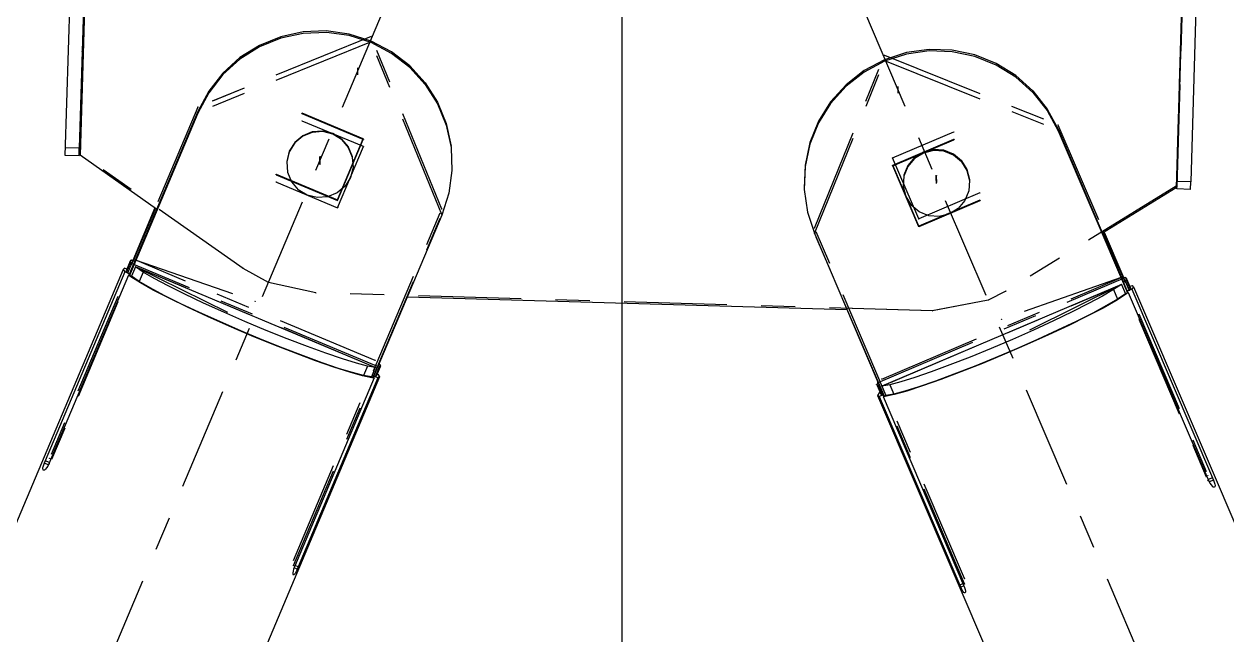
# Model space of a CAD drawing. Header units: millimetres. Extents: x 2368 to 8313, y 7493 to 11698.
# Drawn here: x 5527.13 to 5562.24, y 11425.79 to 11443.61 of the extents above; entities that cross this region are included whole.
import ezdxf

# ---------------------------------------------------------------- set-up
doc = ezdxf.new("R2010")
doc.units = ezdxf.units.MM
for name, pattern in [('CENTER', [50.8, 31.75, -6.35, 6.35, -6.35]), ('XKITLINE00', [0]), ('XKITLINE02', [4, 2, -2]), ('XKITLINE03', [6, 3, -1, 1, -1])]:
    doc.linetypes.add(name, pattern=pattern)

msp = doc.modelspace()

# ---------------------------------------------------------------- linework, layer by layer
at = {"color": 6, "linetype": 'CENTER'}
msp.add_line((5544.5882, 10907.5139), (5544.5882, 11495.735), dxfattribs=at)
at = {"color": 8, "linetype": 'XKITLINE03'}
for p, q in [((5544.5881, 11460.5251), (5380.5882, 11072.0118)), ((5544.5882, 11460.5251), (5380.5882, 11072.0118)), ((5708.5882, 11077.119), (5544.5881, 11460.5251)), ((5708.5882, 11077.119), (5544.5882, 11460.5251)), ((5529.011, 11448.7874), (5528.8307, 11442.8156)), ((5529.011, 11448.7874), (5528.8307, 11442.8156)), ((5561.0464, 11447.8202), (5560.8661, 11441.8484)), ((5561.0464, 11447.8202), (5560.8661, 11441.8484)), ((5560.9347, 11444.8536), (5560.7544, 11438.8808)), ((5560.9348, 11444.8536), (5560.7544, 11438.8808)), ((5537.2609, 11443.2466), (5532.2066, 11441.1921)), ((5537.261, 11443.2466), (5532.2067, 11441.1921)), ((5537.2633, 11443.0931), (5532.209, 11441.0385)), ((5537.2634, 11443.0931), (5532.2091, 11441.0385)), ((5539.3232, 11438.2132), (5537.2609, 11443.2466)), ((5539.3233, 11438.2132), (5537.261, 11443.2466)), ((5539.3256, 11438.0597), (5537.2633, 11443.0931)), ((5539.3257, 11438.0597), (5537.2634, 11443.0931)), ((5528.8307, 11442.8156), (5528.7403, 11439.8244)), ((5528.8307, 11442.8156), (5528.7404, 11439.8244)), ((5550.2047, 11437.6592), (5552.2432, 11442.7027)), ((5550.2048, 11437.6592), (5552.2433, 11442.7027)), ((5552.2432, 11442.7027), (5557.3072, 11440.6732)), ((5552.2433, 11442.7027), (5557.3073, 11440.6732)), ((5550.2071, 11437.5056), (5552.2456, 11442.5492)), ((5550.2072, 11437.5056), (5552.2457, 11442.5492)), ((5552.2456, 11442.5492), (5557.3096, 11440.5196)), ((5552.2457, 11442.5492), (5557.3097, 11440.5196)), ((5560.8661, 11441.8484), (5560.7757, 11438.8572)), ((5560.8661, 11441.8484), (5560.7758, 11438.8572)), ((5532.2066, 11441.1921), (5527.8814, 11430.9458)), ((5532.2067, 11441.1921), (5527.8815, 11430.9458)), ((5532.209, 11441.0385), (5527.8838, 11430.7923)), ((5532.2091, 11441.0385), (5527.8839, 11430.7923)), ((5537.0344, 11440.2632), (5535.246, 11441.0118)), ((5537.0344, 11440.2632), (5535.2461, 11441.0118)), ((5537.0346, 11440.2488), (5535.2462, 11440.9973)), ((5537.0347, 11440.2488), (5535.2463, 11440.9973)), ((5537.0379, 11440.0356), (5535.2495, 11440.7842)), ((5537.038, 11440.0356), (5535.2496, 11440.7842)), ((5557.3072, 11440.6732), (5561.6808, 11430.4484)), ((5557.3073, 11440.6732), (5561.6809, 11430.4484)), ((5536.2825, 11438.482), (5537.0344, 11440.2632)), ((5536.2826, 11438.482), (5537.0344, 11440.2632)), ((5536.2827, 11438.4676), (5537.0346, 11440.2488)), ((5536.2828, 11438.4676), (5537.0347, 11440.2488)), ((5552.4829, 11439.706), (5554.2678, 11440.4634)), ((5552.483, 11439.706), (5554.2678, 11440.4634)), ((5552.4863, 11439.4929), (5554.2712, 11440.2503)), ((5552.4863, 11439.4929), (5554.2711, 11440.2503)), ((5552.4865, 11439.4784), (5554.2713, 11440.2358)), ((5552.4866, 11439.4784), (5554.2714, 11440.2358)), ((5557.3096, 11440.5196), (5561.6832, 11430.2949)), ((5557.3097, 11440.5196), (5561.6832, 11430.2949)), ((5536.286, 11438.2545), (5537.0379, 11440.0356)), ((5536.2861, 11438.2545), (5537.038, 11440.0356)), ((5533.528, 11436.4783), (5528.7689, 11439.8345)), ((5533.5281, 11436.4783), (5528.7689, 11439.8345)), ((5535.7677, 11439.5265), (5535.7646, 11439.7252)), ((5535.7677, 11439.5265), (5535.7647, 11439.7252)), ((5553.2432, 11437.9286), (5552.4829, 11439.706)), ((5553.2433, 11437.9286), (5552.483, 11439.706)), ((5534.4941, 11439.2306), (5536.2825, 11438.482)), ((5534.4942, 11439.2306), (5536.2826, 11438.482)), ((5534.4943, 11439.2162), (5536.2827, 11438.4676)), ((5534.4944, 11439.2162), (5536.2828, 11438.4676)), ((5553.2466, 11437.7154), (5552.4863, 11439.4929)), ((5553.2465, 11437.7154), (5552.4863, 11439.4929)), ((5553.2468, 11437.701), (5552.4865, 11439.4784)), ((5553.2468, 11437.701), (5552.4866, 11439.4784)), ((5553.7556, 11439.1888), (5553.7587, 11438.9901)), ((5553.7557, 11439.1888), (5553.7588, 11438.9901)), ((5534.4977, 11439.003), (5536.2861, 11438.2545)), ((5534.4977, 11439.003), (5536.286, 11438.2545)), ((5560.7544, 11438.8808), (5555.7878, 11435.8204)), ((5560.7544, 11438.8808), (5555.7879, 11435.8204)), ((5555.028, 11438.686), (5553.2432, 11437.9286)), ((5555.0281, 11438.686), (5553.2433, 11437.9286)), ((5555.0314, 11438.4728), (5553.2465, 11437.7154)), ((5555.0314, 11438.4728), (5553.2466, 11437.7154)), ((5555.0317, 11438.4584), (5553.2468, 11437.701)), ((5555.0316, 11438.4584), (5553.2468, 11437.701)), ((5534.9981, 11427.9669), (5539.3232, 11438.2132)), ((5534.9981, 11427.9669), (5539.3233, 11438.2132)), ((5535.0005, 11427.8134), (5539.3256, 11438.0597)), ((5535.0005, 11427.8134), (5539.3257, 11438.0597)), ((5554.5783, 11427.4344), (5550.2047, 11437.6592)), ((5554.5784, 11427.4344), (5550.2048, 11437.6592)), ((5554.5807, 11427.2809), (5550.2071, 11437.5056)), ((5554.5808, 11427.2809), (5550.2072, 11437.5056)), ((5530.2321, 11436.6918), (5530.2709, 11436.7276)), ((5530.2322, 11436.6918), (5530.2709, 11436.7276)), ((5537.3823, 11433.7994), (5530.3797, 11436.7305)), ((5530.3797, 11436.7305), (5533.877, 11435.5214)), ((5537.3823, 11433.7994), (5530.3798, 11436.7305)), ((5530.3798, 11436.7305), (5533.8771, 11435.5214)), ((5530.2725, 11436.6228), (5530.2321, 11436.6918)), ((5530.2726, 11436.6228), (5530.2322, 11436.6918)), ((5537.4945, 11433.5999), (5530.2725, 11436.6228)), ((5537.4945, 11433.5999), (5530.2726, 11436.6228)), ((5537.3854, 11433.5971), (5530.3829, 11436.5282)), ((5530.3829, 11436.5282), (5533.8881, 11434.8062)), ((5537.3855, 11433.5971), (5530.383, 11436.5282)), ((5530.383, 11436.5282), (5533.8882, 11434.8062)), ((5534.2651, 11436.07), (5533.528, 11436.4783)), ((5534.2652, 11436.07), (5533.5281, 11436.4783)), ((5535.6497, 11435.77), (5534.2651, 11436.07)), ((5535.6498, 11435.77), (5534.2652, 11436.07)), ((5552.0571, 11433.1597), (5559.2647, 11436.2183)), ((5552.0572, 11433.1597), (5559.2647, 11436.2183)), ((5552.1659, 11433.255), (5559.1545, 11436.2207)), ((5552.166, 11433.255), (5559.1546, 11436.2207)), ((5552.1691, 11433.0527), (5559.1577, 11436.0184)), ((5552.1691, 11433.0527), (5559.1577, 11436.0184)), ((5559.1545, 11436.2207), (5555.6562, 11434.9943)), ((5559.1546, 11436.2207), (5555.6563, 11434.9943)), ((5559.1577, 11436.0184), (5555.6673, 11434.2791)), ((5559.1577, 11436.0184), (5555.6674, 11434.2791)), ((5559.2647, 11436.2183), (5559.3051, 11436.1827)), ((5559.2647, 11436.2183), (5559.305, 11436.1827)), ((5559.305, 11436.1827), (5559.2663, 11436.1136)), ((5559.3051, 11436.1827), (5559.2664, 11436.1136)), ((5553.6411, 11435.2469), (5535.6497, 11435.77)), ((5553.6412, 11435.2469), (5535.6498, 11435.77)), ((5555.7878, 11435.8204), (5555.2698, 11435.5531)), ((5555.7879, 11435.8204), (5555.2699, 11435.5531)), ((5555.2698, 11435.5531), (5553.6411, 11435.2469)), ((5555.2699, 11435.5531), (5553.6412, 11435.2469)), ((5537.4929, 11433.7047), (5537.5332, 11433.6358)), ((5537.4929, 11433.7047), (5537.5331, 11433.6358)), ((5537.5332, 11433.6358), (5537.4945, 11433.5999)), ((5537.5331, 11433.6358), (5537.4945, 11433.5999)), ((5552.0186, 11433.0906), (5552.0572, 11433.1597)), ((5552.0186, 11433.0906), (5552.0571, 11433.1597)), ((5552.0588, 11433.0549), (5552.0186, 11433.0906)), ((5552.0587, 11433.0549), (5552.0186, 11433.0906))]:
    msp.add_line(p, q, dxfattribs=at)
at = {"color": 8, "linetype": 'XKITLINE00'}
for p, q in [((5528.3389, 11439.781), (5528.5231, 11445.8815)), ((5528.9229, 11445.8694), (5528.7454, 11439.9882)), ((5528.9184, 11444.857), (5528.7682, 11439.8797)), ((5528.9185, 11444.857), (5528.7682, 11439.8797)), ((5560.7741, 11438.8017), (5560.9583, 11444.9022)), ((5561.3582, 11444.8901), (5561.1806, 11439.0089)), ((5528.9199, 11444.7667), (5528.7696, 11439.7894)), ((5560.9054, 11443.813), (5560.7551, 11438.8356)), ((5535.2835, 11443.3856), (5534.6258, 11443.2439)), ((5535.9558, 11443.4114), (5535.2835, 11443.3856)), ((5536.6224, 11443.3205), (5535.9558, 11443.4114)), ((5534.6258, 11443.2439), (5534.0028, 11442.9907)), ((5534.6265, 11443.1988), (5534.0035, 11442.9455)), ((5535.2842, 11443.3404), (5534.6265, 11443.1988)), ((5535.9565, 11443.3662), (5535.2842, 11443.3404)), ((5536.6231, 11443.2753), (5535.9565, 11443.3662)), ((5537.263, 11443.1157), (5536.6224, 11443.3205)), ((5537.2637, 11443.0705), (5536.6231, 11443.2753)), ((5537.8582, 11442.8032), (5537.263, 11443.1157)), ((5537.8589, 11442.758), (5537.2637, 11443.0705)), ((5534.0028, 11442.9907), (5533.4334, 11442.6336)), ((5534.0035, 11442.9455), (5533.4342, 11442.5884)), ((5538.3898, 11442.3925), (5537.8582, 11442.8032)), ((5538.3905, 11442.3474), (5537.8589, 11442.758)), ((5552.885, 11442.7797), (5552.2453, 11442.5718)), ((5552.8857, 11442.7346), (5552.246, 11442.5266)), ((5553.5512, 11442.8739), (5552.885, 11442.7797)), ((5553.5519, 11442.8287), (5552.8857, 11442.7346)), ((5554.2236, 11442.8514), (5553.5512, 11442.8739)), ((5554.2243, 11442.8063), (5553.5519, 11442.8287)), ((5554.8819, 11442.713), (5554.2236, 11442.8514)), ((5554.8826, 11442.6679), (5554.2243, 11442.8063)), ((5555.5061, 11442.4629), (5554.8819, 11442.713)), ((5533.4334, 11442.6336), (5532.935, 11442.1834)), ((5533.4342, 11442.5884), (5532.9357, 11442.1383)), ((5538.3898, 11442.3925), (5538.8418, 11441.8962)), ((5538.3905, 11442.3474), (5538.8425, 11441.851)), ((5552.2453, 11442.5718), (5551.6517, 11442.2563)), ((5552.246, 11442.5266), (5551.6524, 11442.2112)), ((5555.5068, 11442.4177), (5554.8826, 11442.6679)), ((5556.0772, 11442.1086), (5555.5061, 11442.4629)), ((5556.0779, 11442.0634), (5555.5068, 11442.4177)), ((5532.935, 11442.1834), (5532.5226, 11441.6539)), ((5532.9357, 11442.1383), (5532.5233, 11441.6087)), ((5551.6517, 11442.2563), (5551.122, 11441.843)), ((5551.6524, 11442.2112), (5551.1227, 11441.7979)), ((5556.5778, 11441.6609), (5556.0772, 11442.1086)), ((5556.5785, 11441.6158), (5556.0779, 11442.0634)), ((5532.5226, 11441.6539), (5532.2087, 11441.0611)), ((5532.5226, 11441.6539), (5532.5233, 11441.6087)), ((5538.8418, 11441.8962), (5539.2003, 11441.3292)), ((5538.8425, 11441.851), (5539.201, 11441.284)), ((5551.122, 11441.843), (5550.6724, 11441.3444)), ((5551.1227, 11441.7979), (5550.6731, 11441.2993)), ((5556.5778, 11441.6609), (5556.9927, 11441.1334)), ((5532.5233, 11441.6087), (5532.2094, 11441.016)), ((5539.2003, 11441.3292), (5539.4545, 11440.7088)), ((5539.201, 11441.284), (5539.4552, 11440.6636)), ((5550.6724, 11441.3444), (5550.3166, 11440.7757)), ((5550.6731, 11441.2993), (5550.3173, 11440.7305)), ((5556.5785, 11441.6158), (5556.9934, 11441.0883)), ((5532.2087, 11441.0611), (5530.1922, 11436.2839)), ((5532.2094, 11441.016), (5530.2096, 11436.2784)), ((5532.2087, 11441.0611), (5532.2094, 11441.016)), ((5556.9927, 11441.1334), (5556.9934, 11441.0883)), ((5556.9927, 11441.1334), (5557.3093, 11440.5422)), ((5556.9934, 11441.0883), (5557.31, 11440.4971)), ((5539.4545, 11440.7088), (5539.5966, 11440.0538)), ((5539.4552, 11440.6636), (5539.5973, 11440.0087)), ((5550.3166, 11440.7757), (5550.0653, 11440.154)), ((5550.3173, 11440.7305), (5550.066, 11440.1089)), ((5535.2653, 11440.3528), (5535.0335, 11440.1577)), ((5535.2655, 11440.3384), (5535.0337, 11440.1433)), ((5535.5463, 11440.467), (5535.2653, 11440.3528)), ((5535.5465, 11440.4526), (5535.2655, 11440.3384)), ((5535.849, 11440.4892), (5535.5463, 11440.467)), ((5535.8492, 11440.4747), (5535.5465, 11440.4526)), ((5536.1437, 11440.4171), (5535.849, 11440.4892)), ((5536.1439, 11440.4027), (5535.8492, 11440.4747)), ((5536.4016, 11440.2579), (5536.1437, 11440.4171)), ((5536.1437, 11440.4171), (5536.1439, 11440.4027)), ((5536.4018, 11440.2434), (5536.1439, 11440.4027)), ((5536.4016, 11440.2579), (5536.5975, 11440.027)), ((5536.4018, 11440.2434), (5536.5977, 11440.0126)), ((5557.3093, 11440.5422), (5557.31, 11440.4971)), ((5557.3093, 11440.5422), (5559.3486, 11435.7746)), ((5557.31, 11440.4971), (5559.3322, 11435.7695)), ((5528.7454, 11439.9882), (5528.3456, 11440.0003)), ((5528.7387, 11439.7689), (5528.7454, 11439.9882)), ((5528.7682, 11439.8797), (5528.7696, 11439.7894)), ((5528.7723, 11439.8768), (5528.7682, 11439.8797)), ((5528.7682, 11439.8797), (5528.7696, 11439.7894)), ((5528.7723, 11439.8768), (5528.7682, 11439.8797)), ((5534.8736, 11439.9008), (5534.8012, 11439.6073)), ((5534.8738, 11439.8864), (5534.8014, 11439.5929)), ((5535.0335, 11440.1577), (5534.8736, 11439.9008)), ((5534.8736, 11439.9008), (5534.8738, 11439.8864)), ((5535.0337, 11440.1433), (5534.8738, 11439.8864)), ((5536.5975, 11440.027), (5536.7121, 11439.7472)), ((5536.5977, 11440.0126), (5536.7124, 11439.7328)), ((5539.5973, 11440.0087), (5539.6231, 11439.3391)), ((5550.0653, 11440.154), (5549.9263, 11439.4984)), ((5550.066, 11440.1089), (5549.927, 11439.4532)), ((5553.3786, 11439.8788), (5553.1215, 11439.7183)), ((5553.3789, 11439.8643), (5553.1217, 11439.7038)), ((5553.3789, 11439.8643), (5553.1217, 11439.7038)), ((5553.673, 11439.9523), (5553.3786, 11439.8788)), ((5553.3786, 11439.8788), (5553.3789, 11439.8643)), ((5553.6732, 11439.9379), (5553.3789, 11439.8643)), ((5553.6732, 11439.9379), (5553.3789, 11439.8643)), ((5553.3789, 11439.8643), (5553.3791, 11439.8499)), ((5553.6735, 11439.9234), (5553.3791, 11439.8499)), ((5553.9758, 11439.9316), (5553.673, 11439.9523)), ((5553.976, 11439.9172), (5553.6732, 11439.9379)), ((5553.976, 11439.9172), (5553.6732, 11439.9379)), ((5553.9762, 11439.9027), (5553.6735, 11439.9234)), ((5554.2573, 11439.8188), (5553.9758, 11439.9316)), ((5554.2575, 11439.8044), (5553.976, 11439.9172)), ((5554.2575, 11439.8044), (5553.976, 11439.9172)), ((5554.2578, 11439.7899), (5553.9762, 11439.9027)), ((5528.7387, 11439.7689), (5528.3389, 11439.781)), ((5531.0031, 11438.2143), (5528.7696, 11439.7894)), ((5534.8014, 11439.5929), (5534.8236, 11439.2914)), ((5536.7124, 11439.7328), (5536.7346, 11439.4313)), ((5553.1215, 11439.7183), (5552.9267, 11439.4865)), ((5553.1217, 11439.7038), (5552.9269, 11439.472)), ((5553.1217, 11439.7038), (5552.9269, 11439.472)), ((5553.1219, 11439.6894), (5552.9271, 11439.4576)), ((5553.3791, 11439.8499), (5553.1219, 11439.6894)), ((5554.49, 11439.6249), (5554.2573, 11439.8188)), ((5554.4903, 11439.6104), (5554.2575, 11439.8044)), ((5554.4903, 11439.6104), (5554.2575, 11439.8044)), ((5554.4905, 11439.596), (5554.2578, 11439.7899)), ((5554.49, 11439.6249), (5554.6512, 11439.3688)), ((5554.4903, 11439.6104), (5554.6514, 11439.3543)), ((5554.4903, 11439.6104), (5554.6514, 11439.3543)), ((5554.4905, 11439.596), (5554.6516, 11439.3399)), ((5534.8236, 11439.2914), (5534.9382, 11439.0116)), ((5536.7346, 11439.4313), (5536.6622, 11439.1378)), ((5539.6231, 11439.3391), (5539.5318, 11438.6752)), ((5549.9263, 11439.4984), (5549.9036, 11438.8287)), ((5549.927, 11439.4532), (5549.9043, 11438.7835)), ((5552.8138, 11439.1772), (5552.793, 11438.8756)), ((5552.9267, 11439.4865), (5552.8134, 11439.2061)), ((5552.9269, 11439.472), (5552.8136, 11439.1916)), ((5552.9269, 11439.472), (5552.8136, 11439.1916)), ((5552.9271, 11439.4576), (5552.8138, 11439.1772)), ((5554.6512, 11439.3688), (5554.6514, 11439.3543)), ((5554.6512, 11439.3688), (5554.725, 11439.0756)), ((5554.6514, 11439.3543), (5554.6516, 11439.3399)), ((5554.6514, 11439.3543), (5554.7252, 11439.0612)), ((5554.6514, 11439.3543), (5554.7252, 11439.0612)), ((5554.6516, 11439.3399), (5554.7254, 11439.0467)), ((5534.9382, 11439.0116), (5535.1341, 11438.7808)), ((5536.5022, 11438.8809), (5536.2704, 11438.6858)), ((5536.6622, 11439.1378), (5536.5022, 11438.8809)), ((5552.793, 11438.8756), (5552.8668, 11438.5825)), ((5554.7254, 11439.0467), (5554.7046, 11438.7452)), ((5560.7551, 11438.8356), (5558.6088, 11437.513)), ((5561.1806, 11439.0089), (5560.7808, 11439.021)), ((5561.174, 11438.7896), (5561.1806, 11439.0089)), ((5535.392, 11438.6215), (5535.1341, 11438.7808)), ((5535.6868, 11438.5494), (5535.392, 11438.6215)), ((5535.9894, 11438.5716), (5535.6868, 11438.5494)), ((5536.2704, 11438.6858), (5535.9894, 11438.5716)), ((5539.5318, 11438.6752), (5539.3261, 11438.0371)), ((5549.9043, 11438.7835), (5549.9988, 11438.1201)), ((5552.8668, 11438.5825), (5553.028, 11438.3264)), ((5554.5913, 11438.4648), (5554.3965, 11438.233)), ((5554.7046, 11438.7452), (5554.5913, 11438.4648)), ((5561.174, 11438.7896), (5560.7741, 11438.8017)), ((5530.9543, 11438.2487), (5530.3061, 11436.7129)), ((5530.9696, 11438.238), (5530.3229, 11436.7059)), ((5549.9988, 11438.1201), (5550.2076, 11437.4831)), ((5553.2607, 11438.1324), (5553.028, 11438.3264)), ((5553.5422, 11438.0196), (5553.2607, 11438.1324)), ((5554.3965, 11438.233), (5554.1394, 11438.0725)), ((5539.3261, 11438.0371), (5537.3262, 11433.2996)), ((5553.845, 11437.9989), (5553.5422, 11438.0196)), ((5554.1394, 11438.0725), (5553.845, 11437.9989)), ((5550.2076, 11437.4831), (5552.2297, 11432.7555)), ((5558.6412, 11437.533), (5559.2129, 11436.1963)), ((5558.6559, 11437.5421), (5559.2287, 11436.203)), ((5530.2417, 11436.7139), (5530.2322, 11436.6918)), ((5530.2709, 11436.7276), (5530.2417, 11436.7139)), ((5530.3632, 11436.689), (5530.2709, 11436.7276)), ((5530.0237, 11436.455), (5463.6158, 11279.1356)), ((5530.0713, 11436.383), (5527.7459, 11430.8742)), ((5530.0697, 11436.4878), (5530.0237, 11436.455)), ((5530.0237, 11436.455), (5530.0713, 11436.383)), ((5530.1346, 11436.4606), (5530.0697, 11436.4878)), ((5530.2089, 11436.3254), (5530.0713, 11436.383)), ((5530.2322, 11436.6918), (5530.1159, 11436.4164)), ((5530.1159, 11436.4164), (5530.1262, 11436.386)), ((5530.2425, 11436.6614), (5530.1262, 11436.386)), ((5530.1262, 11436.386), (5530.1563, 11436.3474)), ((5530.2726, 11436.6228), (5530.1563, 11436.3474)), ((5530.2322, 11436.6918), (5530.2425, 11436.6614)), ((5530.2425, 11436.6614), (5530.2726, 11436.6228)), ((5530.383, 11436.5282), (5530.2667, 11436.2528)), ((5530.3252, 11436.6008), (5530.2726, 11436.6228)), ((5530.6109, 11436.3762), (5530.383, 11436.5282)), ((5537.3855, 11433.5971), (5530.383, 11436.5282)), ((5530.6109, 11436.3762), (5530.4946, 11436.1008)), ((5530.9345, 11436.1887), (5530.6109, 11436.3762)), ((5530.1846, 11436.2871), (5527.8593, 11430.7783)), ((5530.2089, 11436.3254), (5530.1563, 11436.3474)), ((5530.2514, 11436.2351), (5530.1846, 11436.2871)), ((5530.2667, 11436.2528), (5530.1846, 11436.2871)), ((5530.2093, 11436.2959), (5530.2025, 11436.2796)), ((5530.2093, 11436.2959), (5530.2096, 11436.2784)), ((5530.2673, 11436.2543), (5530.2096, 11436.2784)), ((5530.528, 11436.0617), (5530.2514, 11436.2351)), ((5530.4946, 11436.1008), (5530.2667, 11436.2528)), ((5530.8183, 11435.9133), (5530.4946, 11436.1008)), ((5530.903, 11435.8528), (5530.528, 11436.0617)), ((5531.3444, 11435.9713), (5530.9345, 11436.1887)), ((5559.1577, 11436.0184), (5552.1691, 11433.0527)), ((5559.1577, 11436.0184), (5558.932, 11435.8653)), ((5559.1577, 11436.0184), (5559.2753, 11435.7435)), ((5559.2647, 11436.2183), (5559.1751, 11436.1803)), ((5559.2664, 11436.1136), (5559.2139, 11436.0913)), ((5559.2948, 11436.2048), (5559.2647, 11436.2183)), ((5559.2956, 11436.1523), (5559.2664, 11436.1136)), ((5559.2664, 11436.1136), (5559.384, 11435.8387)), ((5559.2948, 11436.2048), (5559.3051, 11436.1827)), ((5559.3051, 11436.1827), (5559.2956, 11436.1523)), ((5559.2956, 11436.1523), (5559.4132, 11435.8774)), ((5559.3051, 11436.1827), (5559.4227, 11435.9079)), ((5531.2281, 11435.6959), (5530.8183, 11435.9133)), ((5531.365, 11435.6145), (5530.903, 11435.8528)), ((5531.7122, 11435.4548), (5531.2281, 11435.6959)), ((5531.8284, 11435.7302), (5531.3444, 11435.9713)), ((5532.3726, 11435.4726), (5531.8284, 11435.7302)), ((5558.6107, 11435.6762), (5558.2031, 11435.4567)), ((5558.932, 11435.8653), (5558.6107, 11435.6762)), ((5558.932, 11435.8653), (5559.0496, 11435.5904)), ((5559.2799, 11435.718), (5559.0004, 11435.5413)), ((5559.2753, 11435.7435), (5559.0496, 11435.5904)), ((5559.3322, 11435.7695), (5559.2747, 11435.7451)), ((5559.3567, 11435.7781), (5559.2753, 11435.7435)), ((5559.3567, 11435.7781), (5559.2799, 11435.718)), ((5559.4671, 11435.874), (5559.3315, 11435.8164)), ((5559.384, 11435.8387), (5559.3315, 11435.8164)), ((5559.3319, 11435.7869), (5559.3322, 11435.7695)), ((5559.3319, 11435.7869), (5559.339, 11435.7705)), ((5559.3567, 11435.7781), (5561.7081, 11430.2809)), ((5559.4132, 11435.8774), (5559.384, 11435.8387)), ((5559.4692, 11435.9803), (5559.4036, 11435.9525)), ((5559.4227, 11435.9079), (5559.4132, 11435.8774)), ((5559.5146, 11435.9436), (5559.4671, 11435.874)), ((5559.4671, 11435.874), (5561.8185, 11430.3768)), ((5559.5146, 11435.9436), (5559.4692, 11435.9803)), ((5559.5146, 11435.9436), (5625.5956, 11281.4566)), ((5531.9, 11435.3541), (5531.365, 11435.6145)), ((5532.2563, 11435.1972), (5531.7122, 11435.4548)), ((5532.4917, 11435.0796), (5531.9, 11435.3541)), ((5532.9608, 11435.206), (5532.3726, 11435.4726)), ((5551.1524, 11435.2741), (5538.3173, 11435.6473)), ((5558.2031, 11435.4567), (5557.7212, 11435.2133)), ((5558.623, 11435.3288), (5558.1593, 11435.0869)), ((5558.7282, 11435.4013), (5558.3207, 11435.1819)), ((5559.0004, 11435.5413), (5558.623, 11435.3288)), ((5559.0496, 11435.5904), (5558.7282, 11435.4013)), ((5532.8446, 11434.9306), (5532.2563, 11435.1972)), ((5533.1221, 11434.7993), (5532.4917, 11435.0796)), ((5533.5761, 11434.9381), (5532.9608, 11435.206)), ((5557.1791, 11434.953), (5556.5926, 11434.6835)), ((5557.7212, 11435.2133), (5557.1791, 11434.953)), ((5558.1593, 11435.0869), (5557.6232, 11434.823)), ((5558.3207, 11435.1819), (5557.8388, 11434.9385)), ((5533.4598, 11434.6627), (5532.8446, 11434.9306)), ((5533.7721, 11434.5217), (5533.1221, 11434.7993)), ((5534.084, 11434.4014), (5533.4598, 11434.6627)), ((5534.2003, 11434.6768), (5533.5761, 11434.9381)), ((5534.8152, 11434.4298), (5534.2003, 11434.6768)), ((5556.5926, 11434.6835), (5555.9789, 11434.4125)), ((5557.2967, 11434.6782), (5556.7102, 11434.4086)), ((5557.6232, 11434.823), (5557.0311, 11434.545)), ((5557.8388, 11434.9385), (5557.2967, 11434.6782)), ((5534.4219, 11434.2552), (5533.7721, 11434.5217)), ((5534.699, 11434.1544), (5534.084, 11434.4014)), ((5535.0518, 11434.008), (5534.4219, 11434.2552)), ((5535.4029, 11434.2042), (5534.8152, 11434.4298)), ((5555.9789, 11434.4125), (5555.3559, 11434.1482)), ((5556.401, 11434.2615), (5555.7519, 11433.9811)), ((5556.7102, 11434.4086), (5556.0965, 11434.1377)), ((5557.0311, 11434.545), (5556.401, 11434.2615)), ((5535.2866, 11433.9288), (5534.699, 11434.1544)), ((5535.6427, 11433.7875), (5535.0518, 11434.008)), ((5535.8298, 11433.7313), (5535.2866, 11433.9288)), ((5535.9461, 11434.0067), (5535.4029, 11434.2042)), ((5536.4289, 11433.843), (5535.9461, 11434.0067)), ((5554.7419, 11433.8981), (5554.1548, 11433.6696)), ((5555.3559, 11434.1482), (5554.7419, 11433.8981)), ((5555.7519, 11433.9811), (5555.1038, 11433.7122)), ((5556.0965, 11434.1377), (5555.4735, 11433.8733)), ((5536.1765, 11433.6005), (5535.6427, 11433.7875)), ((5536.3127, 11433.5676), (5535.8298, 11433.7313)), ((5536.6371, 11433.4526), (5536.1765, 11433.6005)), ((5536.7211, 11433.4425), (5536.3127, 11433.5676)), ((5536.8373, 11433.718), (5536.4289, 11433.843)), ((5537.1593, 11433.6352), (5536.8373, 11433.718)), ((5537.1593, 11433.6352), (5537.043, 11433.3597)), ((5537.3855, 11433.5971), (5537.1593, 11433.6352)), ((5537.3855, 11433.5971), (5537.2692, 11433.3217)), ((5537.4945, 11433.5999), (5537.3783, 11433.3245)), ((5537.5237, 11433.6137), (5537.4074, 11433.3382)), ((5537.4945, 11433.5999), (5537.4593, 11433.6147)), ((5537.5237, 11433.6137), (5537.4945, 11433.5999)), ((5537.4957, 11433.7011), (5537.5229, 11433.6662)), ((5537.5229, 11433.6662), (5537.5332, 11433.6358)), ((5537.5332, 11433.6358), (5537.5237, 11433.6137)), ((5554.1548, 11433.6696), (5553.6117, 11433.4694)), ((5554.8595, 11433.6232), (5554.2724, 11433.3948)), ((5555.1038, 11433.7122), (5554.4761, 11433.463)), ((5555.4735, 11433.8733), (5554.8595, 11433.6232)), ((5537.5091, 11433.3218), (5395.2783, 11096.3795)), ((5537.3513, 11433.2873), (5535.0259, 11427.7786)), ((5537.4631, 11433.289), (5535.1377, 11427.7802)), ((5537.0105, 11433.3483), (5536.6371, 11433.4526)), ((5537.043, 11433.3597), (5536.7211, 11433.4425)), ((5537.2853, 11433.2908), (5537.0105, 11433.3483)), ((5537.2692, 11433.3217), (5537.043, 11433.3597)), ((5537.3513, 11433.2873), (5537.2692, 11433.3217)), ((5537.3262, 11433.2996), (5537.2699, 11433.3232)), ((5537.3513, 11433.2873), (5537.2853, 11433.2908)), ((5537.3198, 11433.3023), (5537.3191, 11433.3008)), ((5537.4631, 11433.289), (5537.343, 11433.3392)), ((5537.3783, 11433.3245), (5537.343, 11433.3392)), ((5537.4074, 11433.3382), (5537.3783, 11433.3245)), ((5537.4615, 11433.3937), (5537.4354, 11433.4046)), ((5537.4615, 11433.3937), (5537.5091, 11433.3218)), ((5537.5091, 11433.3218), (5537.4631, 11433.289)), ((5553.1286, 11433.3034), (5552.7196, 11433.1763)), ((5553.6117, 11433.4694), (5553.1286, 11433.3034)), ((5553.7293, 11433.1946), (5553.2462, 11433.0285)), ((5553.8881, 11433.2412), (5553.3575, 11433.0534)), ((5554.2724, 11433.3948), (5553.7293, 11433.1946)), ((5554.4761, 11433.463), (5553.8881, 11433.2412)), ((5552.0281, 11433.1211), (5552.0186, 11433.0906)), ((5552.0186, 11433.0906), (5552.0289, 11433.0686)), ((5552.057, 11433.1594), (5552.0281, 11433.1211)), ((5552.0588, 11433.0549), (5552.0289, 11433.0686)), ((5552.0289, 11433.0686), (5552.1464, 11432.7937)), ((5552.0918, 11432.8497), (5552.0443, 11432.7801)), ((5552.0951, 11433.0704), (5552.0588, 11433.0549)), ((5552.0588, 11433.0549), (5552.1763, 11432.7801)), ((5552.1178, 11432.8607), (5552.0918, 11432.8497)), ((5552.3966, 11433.0919), (5552.1691, 11433.0527)), ((5552.1691, 11433.0527), (5552.2867, 11432.7778)), ((5552.7196, 11433.1763), (5552.3966, 11433.0919)), ((5552.3966, 11433.0919), (5552.5142, 11432.817)), ((5552.8372, 11432.9014), (5552.5142, 11432.817)), ((5552.9005, 11432.9054), (5552.531, 11432.8016)), ((5553.2462, 11433.0285), (5552.8372, 11432.9014)), ((5553.3575, 11433.0534), (5552.9005, 11432.9054)), ((5552.0443, 11432.7801), (5693.8479, 11101.2657)), ((5552.0897, 11432.7433), (5552.0443, 11432.7801)), ((5552.2126, 11432.7955), (5552.0897, 11432.7433)), ((5552.0897, 11432.7433), (5554.4411, 11427.2461)), ((5552.1763, 11432.7801), (5552.1464, 11432.7937)), ((5552.2126, 11432.7955), (5552.1763, 11432.7801)), ((5552.2867, 11432.7778), (5552.204, 11432.7427)), ((5552.2601, 11432.7452), (5552.204, 11432.7427)), ((5552.204, 11432.7427), (5554.5554, 11427.2456)), ((5552.2861, 11432.7794), (5552.2297, 11432.7555)), ((5552.2358, 11432.7581), (5552.2365, 11432.7565)), ((5552.531, 11432.8016), (5552.2601, 11432.7452)), ((5552.5142, 11432.817), (5552.2867, 11432.7778)), ((5527.6971, 11430.7427), (5527.6805, 11430.6875)), ((5527.7194, 11430.8065), (5527.6971, 11430.7427)), ((5527.7459, 11430.8742), (5527.7194, 11430.8065)), ((5527.8466, 11430.7533), (5527.7194, 11430.8065)), ((5527.8767, 11430.8195), (5527.7459, 11430.8742)), ((5527.8593, 11430.7783), (5527.8277, 11430.7155)), ((5527.6805, 11430.6875), (5527.6767, 11430.6704)), ((5527.6767, 11430.6704), (5527.6773, 11430.6422)), ((5527.6773, 11430.6422), (5527.6872, 11430.6105)), ((5527.7054, 11430.5963), (5527.6872, 11430.6105)), ((5527.7306, 11430.6007), (5527.7054, 11430.5963)), ((5527.7608, 11430.6233), (5527.7306, 11430.6007)), ((5527.794, 11430.6626), (5527.7608, 11430.6233)), ((5527.8277, 11430.7155), (5527.794, 11430.6626)), ((5561.8185, 11430.3768), (5561.6903, 11430.3224)), ((5561.7081, 11430.2809), (5561.7401, 11430.2183)), ((5561.8452, 11430.3091), (5561.7207, 11430.2563)), ((5561.7401, 11430.2183), (5561.7742, 11430.1656)), ((5561.7742, 11430.1656), (5561.8079, 11430.1267)), ((5561.8387, 11430.1044), (5561.8079, 11430.1267)), ((5561.8185, 11430.3768), (5561.8452, 11430.3091)), ((5561.8643, 11430.1005), (5561.8387, 11430.1044)), ((5561.8452, 11430.3091), (5561.8676, 11430.2453)), ((5561.8829, 11430.115), (5561.8643, 11430.1005)), ((5561.8676, 11430.2453), (5561.8842, 11430.19)), ((5561.8937, 11430.1475), (5561.8829, 11430.115)), ((5561.8842, 11430.19), (5561.8937, 11430.1475)), ((5534.9852, 11427.6525), (5534.9768, 11427.6029)), ((5534.9768, 11427.6029), (5534.9776, 11427.5673)), ((5535.0019, 11427.7126), (5534.9852, 11427.6525)), ((5535.0259, 11427.7786), (5535.0019, 11427.7126)), ((5535.1087, 11427.7135), (5535.0163, 11427.7522)), ((5535.0484, 11427.5848), (5535.0303, 11427.5645)), ((5535.1377, 11427.7802), (5535.0433, 11427.8197)), ((5535.0562, 11427.6002), (5535.0484, 11427.5848)), ((5535.0809, 11427.652), (5535.0562, 11427.6002)), ((5535.1087, 11427.7135), (5535.0809, 11427.652)), ((5535.1377, 11427.7802), (5535.1087, 11427.7135)), ((5534.9776, 11427.5673), (5534.9873, 11427.5483)), ((5535.0053, 11427.5473), (5534.9873, 11427.5483)), ((5535.0303, 11427.5645), (5535.0053, 11427.5473)), ((5554.4411, 11427.2461), (5554.4703, 11427.1795)), ((5554.5377, 11427.2871), (5554.4447, 11427.2477)), ((5554.5554, 11427.2456), (5554.5798, 11427.1797)), ((5554.4703, 11427.1795), (5554.4983, 11427.118)), ((5554.565, 11427.2197), (5554.4733, 11427.1808)), ((5554.4983, 11427.118), (5554.5177, 11427.077)), ((5554.5246, 11427.0669), (5554.5545, 11427.0328)), ((5554.5791, 11427.0155), (5554.5545, 11427.0328)), ((5554.5966, 11427.0163), (5554.5791, 11427.0155)), ((5554.5798, 11427.1797), (5554.5971, 11427.1199)), ((5554.6058, 11427.0351), (5554.5966, 11427.0163)), ((5554.5971, 11427.1199), (5554.606, 11427.0705)), ((5554.606, 11427.0705), (5554.6058, 11427.0351))]:
    msp.add_line(p, q, dxfattribs=at)
at = {"color": 3, "linetype": 'XKITLINE00'}
for p, q in [((5536.8653, 11442.3327), (5536.8684, 11442.134)), ((5552.6458, 11441.5921), (5552.6427, 11441.7908)), ((5535.7677, 11439.5265), (5535.768, 11439.5121)), ((5553.7592, 11438.9612), (5553.759, 11438.9756))]:
    msp.add_line(p, q, dxfattribs=at)
at = {"color": 3, "linetype": 'XKITLINE02'}
for p, q in [((5536.8653, 11442.3327), (5536.8683, 11442.134)), ((5552.6457, 11441.5921), (5552.6426, 11441.7908)), ((5535.7641, 11439.7541), (5535.7644, 11439.7397)), ((5535.7642, 11439.7541), (5535.7644, 11439.7397)), ((5535.7644, 11439.7397), (5535.7647, 11439.7252)), ((5535.7644, 11439.7397), (5535.7646, 11439.7252)), ((5535.7646, 11439.7252), (5535.7653, 11439.6801)), ((5535.7647, 11439.7252), (5535.7654, 11439.6801)), ((5535.7654, 11439.671), (5535.7668, 11439.5807)), ((5535.7655, 11439.671), (5535.7669, 11439.5807)), ((5535.767, 11439.5717), (5535.7677, 11439.5265)), ((5535.767, 11439.5717), (5535.7677, 11439.5265)), ((5535.7677, 11439.5265), (5535.7679, 11439.5121)), ((5553.7556, 11439.1888), (5553.7554, 11439.2032)), ((5553.7557, 11439.1888), (5553.7555, 11439.2032)), ((5553.7563, 11439.1436), (5553.7556, 11439.1888)), ((5553.7564, 11439.1436), (5553.7557, 11439.1888)), ((5553.7579, 11439.0443), (5553.7564, 11439.1346)), ((5553.7579, 11439.0443), (5553.7565, 11439.1346)), ((5553.7587, 11438.9901), (5553.758, 11439.0352)), ((5553.7588, 11438.9901), (5553.7581, 11439.0352)), ((5553.7589, 11438.9756), (5553.7587, 11438.9901)), ((5553.759, 11438.9756), (5553.7588, 11438.9901)), ((5553.7591, 11438.9612), (5553.7589, 11438.9756))]:
    msp.add_line(p, q, dxfattribs=at)
at = {"color": 8, "linetype": 'XKITLINE00'}
for centre in [(5537.2609, 11443.2466), (5537.2609, 11443.2466), (5537.261, 11443.2466), (5537.261, 11443.2466), (5537.2633, 11443.0931), (5537.2633, 11443.0931), (5537.2634, 11443.0931), (5537.2634, 11443.0931), (5528.8307, 11442.8156), (5528.8307, 11442.8156), (5528.8307, 11442.8156), (5528.8307, 11442.8156), (5552.2432, 11442.7027), (5552.2432, 11442.7027), (5552.2433, 11442.7027), (5552.2433, 11442.7027), (5552.2456, 11442.5492), (5552.2456, 11442.5492), (5552.2457, 11442.5492), (5552.2457, 11442.5492), (5560.8661, 11441.8484), (5560.8661, 11441.8484), (5560.8661, 11441.8484), (5560.8661, 11441.8484), (5532.2066, 11441.1921), (5532.2066, 11441.1921), (5532.2067, 11441.1921), (5532.2067, 11441.1921), (5532.209, 11441.0385), (5532.209, 11441.0385), (5532.2091, 11441.0385), (5532.2091, 11441.0385), (5535.246, 11441.0118), (5535.2461, 11441.0118), (5535.2462, 11440.9973), (5535.2463, 11440.9973), (5535.2495, 11440.7842), (5535.2496, 11440.7842), (5557.3072, 11440.6732), (5557.3072, 11440.6732), (5557.3073, 11440.6732), (5557.3073, 11440.6732), (5537.0344, 11440.2632), (5537.0344, 11440.2632), (5537.0344, 11440.2632), (5537.0344, 11440.2632), (5537.0346, 11440.2488), (5537.0346, 11440.2488), (5537.0347, 11440.2488), (5537.0347, 11440.2488), (5554.2678, 11440.4634), (5554.2678, 11440.4634), (5554.2711, 11440.2503), (5554.2712, 11440.2503), (5554.2713, 11440.2358), (5554.2714, 11440.2358), (5557.3096, 11440.5196), (5557.3096, 11440.5196), (5557.3097, 11440.5196), (5557.3097, 11440.5196), (5537.0379, 11440.0356), (5537.0379, 11440.0356), (5537.038, 11440.0356), (5537.038, 11440.0356), (5528.7403, 11439.8244), (5528.7404, 11439.8244), (5528.7689, 11439.8345), (5528.7689, 11439.8345), (5535.7646, 11439.7252), (5535.7647, 11439.7252), (5535.7677, 11439.5265), (5535.7677, 11439.5265), (5552.4829, 11439.706), (5552.4829, 11439.706), (5552.483, 11439.706), (5552.483, 11439.706), (5534.4941, 11439.2306), (5534.4942, 11439.2306), (5534.4943, 11439.2162), (5534.4944, 11439.2162), (5552.4863, 11439.4929), (5552.4863, 11439.4929), (5552.4863, 11439.4929), (5552.4863, 11439.4929), (5552.4865, 11439.4784), (5552.4865, 11439.4784), (5552.4866, 11439.4784), (5552.4866, 11439.4784), (5553.7556, 11439.1888), (5553.7557, 11439.1888), (5534.4977, 11439.003), (5534.4977, 11439.003), (5553.7587, 11438.9901), (5553.7588, 11438.9901), (5560.7544, 11438.8808), (5560.7544, 11438.8808), (5560.7544, 11438.8808), (5560.7544, 11438.8808), (5560.7757, 11438.8572), (5560.7758, 11438.8572), (5536.2825, 11438.482), (5536.2825, 11438.482), (5536.2826, 11438.482), (5536.2826, 11438.482), (5536.2827, 11438.4676), (5536.2827, 11438.4676), (5536.2828, 11438.4676), (5536.2828, 11438.4676), (5555.028, 11438.686), (5555.0281, 11438.686), (5555.0314, 11438.4728), (5555.0314, 11438.4728), (5555.0316, 11438.4584), (5555.0317, 11438.4584), (5536.286, 11438.2545), (5536.286, 11438.2545), (5536.2861, 11438.2545), (5536.2861, 11438.2545), (5539.3232, 11438.2132), (5539.3232, 11438.2132), (5539.3233, 11438.2132), (5539.3233, 11438.2132), (5539.3256, 11438.0597), (5539.3256, 11438.0597), (5539.3257, 11438.0597), (5539.3257, 11438.0597), (5553.2432, 11437.9286), (5553.2432, 11437.9286), (5553.2433, 11437.9286), (5553.2433, 11437.9286), (5550.2047, 11437.6592), (5550.2047, 11437.6592), (5550.2048, 11437.6592), (5550.2048, 11437.6592), (5550.2071, 11437.5056), (5550.2071, 11437.5056), (5550.2072, 11437.5056), (5550.2072, 11437.5056), (5553.2465, 11437.7154), (5553.2465, 11437.7154), (5553.2466, 11437.7154), (5553.2466, 11437.7154), (5553.2468, 11437.701), (5553.2468, 11437.701), (5553.2468, 11437.701), (5553.2468, 11437.701), (5530.2709, 11436.7276), (5530.2709, 11436.7276), (5530.3797, 11436.7305), (5530.3797, 11436.7305), (5530.3798, 11436.7305), (5530.3798, 11436.7305), (5530.2321, 11436.6918), (5530.2321, 11436.6918), (5530.2322, 11436.6918), (5530.2322, 11436.6918), (5530.2725, 11436.6228), (5530.2725, 11436.6228), (5530.2726, 11436.6228), (5530.2726, 11436.6228), (5530.3829, 11436.5282), (5530.3829, 11436.5282), (5530.383, 11436.5282), (5530.383, 11436.5282), (5533.528, 11436.4783), (5533.528, 11436.4783), (5533.5281, 11436.4783), (5533.5281, 11436.4783), (5534.2651, 11436.07), (5534.2651, 11436.07), (5534.2652, 11436.07), (5534.2652, 11436.07), (5559.1545, 11436.2207), (5559.1545, 11436.2207), (5559.1546, 11436.2207), (5559.1546, 11436.2207), (5559.1577, 11436.0184), (5559.1577, 11436.0184), (5559.1577, 11436.0184), (5559.1577, 11436.0184), (5559.2647, 11436.2183), (5559.2647, 11436.2183), (5559.2647, 11436.2183), (5559.2647, 11436.2183), (5559.2663, 11436.1136), (5559.2664, 11436.1136), (5559.305, 11436.1827), (5559.305, 11436.1827), (5559.3051, 11436.1827), (5559.3051, 11436.1827), (5535.6497, 11435.77), (5535.6497, 11435.77), (5535.6498, 11435.77), (5535.6498, 11435.77), (5555.7878, 11435.8204), (5555.7878, 11435.8204), (5555.7879, 11435.8204), (5555.7879, 11435.8204), (5533.877, 11435.5214), (5533.8771, 11435.5214), (5555.2698, 11435.5531), (5555.2698, 11435.5531), (5555.2699, 11435.5531), (5555.2699, 11435.5531), (5553.6411, 11435.2469), (5553.6411, 11435.2469), (5553.6412, 11435.2469), (5553.6412, 11435.2469), (5555.6562, 11434.9943), (5555.6563, 11434.9943), (5533.8881, 11434.8062), (5533.8882, 11434.8062), (5555.6673, 11434.2791), (5555.6674, 11434.2791), (5537.3823, 11433.7994), (5537.3823, 11433.7994), (5537.3854, 11433.5971), (5537.3855, 11433.5971), (5537.4929, 11433.7047), (5537.4929, 11433.7047), (5537.4945, 11433.5999), (5537.4945, 11433.5999), (5537.4945, 11433.5999), (5537.4945, 11433.5999), (5537.5331, 11433.6358), (5537.5331, 11433.6358), (5537.5332, 11433.6358), (5537.5332, 11433.6358), (5552.1659, 11433.255), (5552.166, 11433.255), (5552.0186, 11433.0906), (5552.0186, 11433.0906), (5552.0186, 11433.0906), (5552.0186, 11433.0906), (5552.0571, 11433.1597), (5552.0571, 11433.1597), (5552.0572, 11433.1597), (5552.0572, 11433.1597), (5552.0587, 11433.0549), (5552.0588, 11433.0549), (5552.1691, 11433.0527), (5552.1691, 11433.0527), (5527.8814, 11430.9458), (5527.8815, 11430.9458), (5527.8838, 11430.7923), (5527.8839, 11430.7923), (5561.6808, 11430.4484), (5561.6809, 11430.4484), (5561.6832, 11430.2949), (5561.6832, 11430.2949), (5534.9981, 11427.9669), (5534.9981, 11427.9669), (5535.0005, 11427.8134), (5535.0005, 11427.8134), (5554.5783, 11427.4344), (5554.5784, 11427.4344), (5554.5807, 11427.2809), (5554.5808, 11427.2809)]:
    msp.add_circle(centre, 0.004, dxfattribs=at)

doc.saveas('drawing.dxf')
